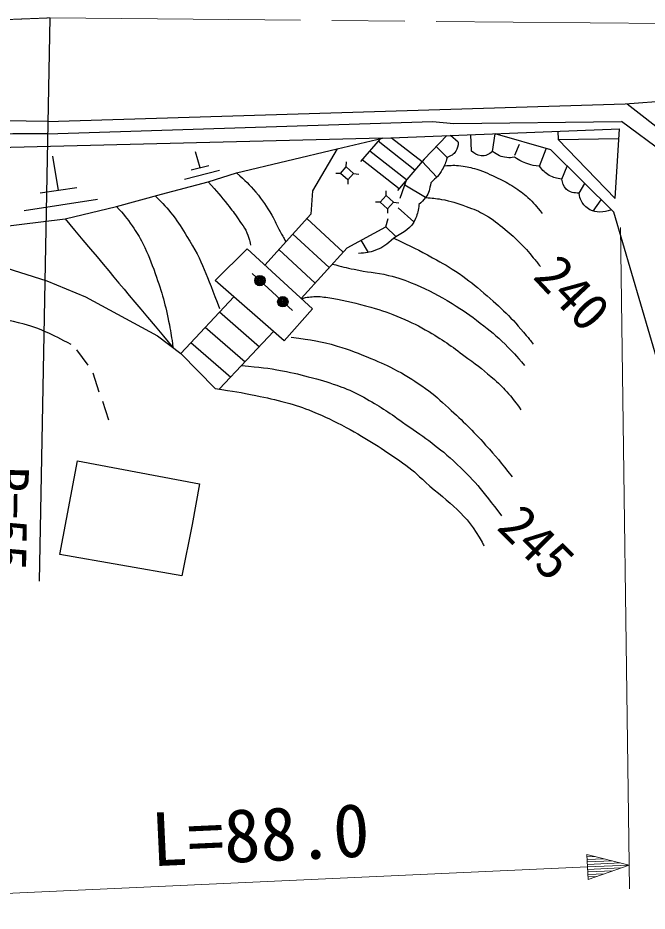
# Model space of a CAD drawing. Units: millimetres, scale not verified. Extents: x 40000 to 680000, y 20000 to 380000.
# Drawn here: x 137082 to 167238, y 245952 to 288743 of the extents above; entities that cross this region are included whole.
import ezdxf
from ezdxf.enums import TextEntityAlignment as Align

# ---------------------------------------------------------------- set-up
doc = ezdxf.new("R2010")
doc.units = ezdxf.units.MM
doc.header["$LTSCALE"] = 1000
doc.header["$PDMODE"] = 32
doc.header["$PDSIZE"] = 500
doc.linetypes.add('CHAIN', pattern=[18.5, 12, -1.5, 3.5, -1.5])
for name, color, linetype, lineweight in [('M-BGD', 7, 'Continuous', 25), ('M-BMK', 2, 'CHAIN', 13), ('M-BMK-SRVR', 3, 'Continuous', 25), ('M-STR-HTXT', 7, 'Continuous', 13)]:
    doc.layers.add(name, color=color, linetype=linetype, lineweight=lineweight)
doc.styles.add('ＭＳ ゴシック', font='')
doc.styles.get('ＭＳ ゴシック').set_extended_font_data('MS Gothic')

msp = doc.modelspace()

# ---------------------------------------------------------------- linework, layer by layer
at = {"layer": 'M-BGD'}
for p, q in [((138499, 283775), (166185, 284621)), ((166287, 284629), (168778, 282672)), ((168036, 282277), (166015, 283775)), ((154552, 282980), (165911, 283432)), ((162950, 283314), (162971, 282914)), ((165708, 280095), (165911, 283432)), ((154552, 282980), (134506, 282485)), ((152387, 282464), (154552, 282980)), ((154436, 282952), (153501, 281855)), ((154992, 282997), (156449, 281859)), ((156546, 281974), (157638, 283103)), ((158183, 282781), (157821, 283110)), ((158818, 282361), (158795, 283149)), ((159824, 282335), (159948, 283195)), ((162628, 282424), (159948, 283195)), ((162971, 282914), (165883, 282968)), ((162971, 282914), (165708, 280095)), ((147558, 281319), (152387, 282464)), ((152387, 282464), (151194, 280450)), ((154345, 282846), (156112, 281464)), ((157651, 282056), (157132, 282579)), ((160895, 282161), (161128, 282699)), ((162080, 281635), (162400, 282466)), ((165636, 279438), (162628, 282424)), ((139033, 280473), (138753, 282114)), ((145814, 281551), (145598, 282331)), ((153946, 282377), (155713, 280995)), ((146234, 281659), (145394, 281443)), ((152535, 281288), (152815, 281603)), ((152815, 281603), (152825, 281843)), ((152815, 281603), (153168, 281294)), ((153585, 281953), (155352, 280571)), ((156546, 281974), (155269, 280474)), ((156449, 281859), (157159, 281115)), ((163148, 281023), (163411, 281646)), ((146740, 281431), (145060, 280999)), ((146203, 280896), (147558, 281319)), ((152535, 281288), (152312, 281288)), ((152887, 280979), (152535, 281288)), ((153168, 281294), (152887, 280979)), ((153168, 281294), (153425, 281257)), ((143961, 280295), (146203, 280896)), ((152887, 280979), (152889, 280770)), ((155713, 280995), (155388, 280083)), ((156617, 280134), (155621, 280736)), ((163976, 280344), (164249, 280815)), ((139915, 280608), (138152, 280339)), ((141801, 279711), (143961, 280295)), ((151194, 280450), (151117, 279336)), ((154726, 280228), (154732, 280465)), ((140904, 280037), (137378, 279499)), ((154442, 279910), (154219, 279909)), ((154442, 279910), (154726, 280228)), ((154794, 279600), (154442, 279910)), ((154726, 280228), (155075, 279915)), ((155075, 279915), (154794, 279600)), ((155075, 279915), (155332, 279878)), ((164657, 279484), (165037, 280033)), ((139345, 279118), (141801, 279711)), ((154794, 279600), (154796, 279392)), ((156058, 278979), (155312, 279650)), ((168280, 270414), (165636, 279438)), ((128371, 277785), (139345, 279118)), ((148911, 276902), (151117, 279336)), ((152672, 277520), (150925, 279125)), ((154714, 278736), (154823, 279132)), ((152864, 277731), (154714, 278736)), ((155188, 278266), (154714, 278736)), ((152001, 276779), (150254, 278384)), ((150658, 275297), (152864, 277731)), ((153881, 277505), (153535, 278096)), ((151329, 276038), (149582, 277643)), ((136181, 276857), (138473, 276148)), ((150239, 274719), (148305, 276505)), ((138473, 276148), (140331, 275372)), ((140331, 275372), (143778, 273508)), ((147427, 275383), (144888, 272671)), ((146744, 274653), (148654, 272988)), ((146060, 273923), (147971, 272258)), ((143778, 273508), (144888, 272671)), ((149337, 273718), (146751, 270966)), ((145377, 273193), (147287, 271528)), ((139892, 272844), (140442, 272101)), ((144888, 272671), (146542, 270990)), ((140669, 271735), (140966, 270834)), ((141138, 270388), (141426, 269488))]:
    msp.add_line(p, q, dxfattribs=at)
for points in [[(166185, 284621), (168301, 284791), (171519, 284875), (179816, 284706), (190230, 284367)], [(138499, 283182), (156956, 283775), (157972, 283690), (166015, 283775)]]:
    msp.add_lwpolyline(points, dxfattribs=at)
for points in [[(146542, 276155), (148066, 277679), (151199, 274800), (149844, 273276)], [(144933, 262015), (139091, 263031), (139938, 267519), (145780, 266418), (145441, 264471)]]:
    msp.add_lwpolyline(points, close=True, dxfattribs=at)
for centre, radius in [((148680, 276159), 250), ((148680, 276159), 200), ((148680, 276159), 150), ((148680, 276159), 100), ((148680, 276159), 50), ((148680, 276159), 20), ((149779, 275144), 250), ((149779, 275144), 200), ((149779, 275144), 150), ((149779, 275144), 100), ((149779, 275144), 50), ((149779, 275144), 20)]:
    msp.add_circle(centre, radius, dxfattribs=at)
for centre, radius, start, end in [((136755, 234482), 49324, 87.9737, 125.5126), ((137731, 243440), 39750, 88.893, 98.4426)]:
    msp.add_arc(centre, radius, start, end, dxfattribs=at)
for points, knots in [([(158183, 282781), (158173, 282603), (158161, 282500), (158069, 282354), (157962, 282184), (157841, 282139), (157651, 282056)], [0, 0, 0, 0, 1, 1, 1, 2, 2, 2, 2]), ([(157651, 282056), (157575, 281789), (157538, 281688), (157418, 281474), (157260, 281192), (157143, 281098), (156876, 280848)], [0, 0, 0, 0, 1, 1, 1, 2, 2, 2, 2]), ([(159824, 282335), (159636, 282209), (159506, 282113), (159280, 282134), (159080, 282152), (158973, 282232), (158818, 282361)], [0, 0, 0, 0, 1, 1, 1, 2, 2, 2, 2]), ([(160880, 282068), (160722, 282039), (160653, 282041), (160508, 282052), (160220, 282074), (160099, 282174), (159824, 282335)], [0, 0, 0, 0, 1, 1, 1, 2, 2, 2, 2]), ([(162080, 281635), (161822, 281663), (161728, 281679), (161513, 281747), (161249, 281832), (161151, 281900), (160880, 282068)], [0, 0, 0, 0, 1, 1, 1, 2, 2, 2, 2]), ([(157513, 281655), (157876, 281682), (158001, 281692), (158311, 281658), (158614, 281625), (158781, 281579), (159073, 281489), (159483, 281362), (159701, 281251), (160089, 281065), (160396, 280919), (160565, 280828), (160851, 280642), (161128, 280462), (161281, 280354), (161528, 280134), (161825, 279869), (161918, 279741), (162205, 279372)], [0, 0, 0, 0, 1, 1, 1, 2, 2, 2, 3, 3, 3, 4, 4, 4, 5, 5, 5, 6, 6, 6, 6]), ([(163148, 281023), (162885, 281059), (162762, 281077), (162550, 281196), (162330, 281318), (162251, 281421), (162080, 281635)], [0, 0, 0, 0, 1, 1, 1, 2, 2, 2, 2]), ([(147558, 281319), (148012, 280915), (148159, 280783), (148489, 280388), (148825, 279987), (148987, 279738), (149251, 279287), (149422, 278996), (149481, 278812), (149644, 278516), (149752, 278319), (149788, 278255), (149929, 278017)], [0, 0, 0, 0, 1, 1, 1, 2, 2, 2, 3, 3, 3, 4, 4, 4, 4]), ([(146203, 280896), (146659, 280378), (146789, 280240), (147135, 279795), (147338, 279534), (147456, 279391), (147643, 279118), (147876, 278776), (148030, 278583), (148151, 278187), (148190, 278056), (148210, 278004), (148235, 277848)], [0, 0, 0, 0, 1, 1, 1, 2, 2, 2, 3, 3, 3, 4, 4, 4, 4]), ([(156876, 280848), (156805, 280527), (156792, 280374), (156617, 280134), (156511, 279988), (156453, 279926), (156298, 279800)], [0, 0, 0, 0, 1, 1, 1, 2, 2, 2, 2]), ([(163976, 280344), (163728, 280360), (163540, 280360), (163365, 280538), (163219, 280686), (163185, 280820), (163148, 281023)], [0, 0, 0, 0, 1, 1, 1, 2, 2, 2, 2]), ([(164490, 279547), (164295, 279697), (164188, 279761), (164088, 279964), (164019, 280103), (163999, 280178), (163976, 280344)], [0, 0, 0, 0, 1, 1, 1, 2, 2, 2, 2]), ([(143663, 280219), (144078, 279804), (144208, 279675), (144510, 279287), (144803, 278911), (144936, 278676), (145187, 278271), (145966, 277018), (146105, 276460), (146740, 274827)], [0, 0, 0, 0, 1, 1, 1, 2, 2, 2, 3, 3, 3, 3]), ([(156617, 280134), (156972, 280114), (157084, 280099), (157379, 280049), (157854, 279970), (158111, 279871), (158565, 279711), (158941, 279578), (159152, 279491), (159496, 279287), (159883, 279058), (160081, 278896), (160427, 278610), (161004, 278133), (161303, 277830), (161782, 277255), (161918, 277093), (161968, 277037), (162121, 276832)], [0, 0, 0, 0, 1, 1, 1, 2, 2, 2, 3, 3, 3, 4, 4, 4, 5, 5, 5, 6, 6, 6, 6]), ([(141801, 279711), (142176, 279293), (142297, 279167), (142563, 278779), (142781, 278461), (142899, 278278), (143071, 277933), (143341, 277388), (143464, 277068), (143663, 276493), (143990, 275554), (144159, 275016), (144341, 274038), (144419, 273617), (144450, 273467), (144512, 272955)], [0, 0, 0, 0, 1, 1, 1, 2, 2, 2, 3, 3, 3, 4, 4, 4, 5, 5, 5, 5]), ([(156298, 279800), (156285, 279521), (156245, 279384), (156144, 279139), (155934, 278626), (155590, 278493), (155093, 278187)], [0, 0, 0, 0, 1, 1, 1, 2, 2, 2, 2]), ([(165527, 279547), (165294, 279472), (165194, 279435), (164975, 279442), (164781, 279449), (164694, 279476), (164490, 279547)], [0, 0, 0, 0, 1, 1, 1, 2, 2, 2, 2]), ([(155093, 278187), (154749, 277889), (154604, 277744), (154217, 277607), (153914, 277499), (153763, 277480), (153407, 277463)], [0, 0, 0, 0, 1, 1, 1, 2, 2, 2, 2]), ([(155093, 278187), (155991, 277765), (156247, 277654), (156956, 277255), (157460, 276972), (157751, 276823), (158226, 276493), (158710, 276157), (158964, 275945), (159411, 275562), (160263, 274831), (160729, 274396), (161443, 273530), (161578, 273367), (161630, 273312), (161782, 273107)], [0, 0, 0, 0, 1, 1, 1, 2, 2, 2, 3, 3, 3, 4, 4, 4, 5, 5, 5, 5]), ([(152157, 276951), (152651, 276819), (152789, 276787), (153197, 276697), (153833, 276556), (154205, 276557), (154839, 276409), (155348, 276290), (155626, 276185), (156109, 275985), (156834, 275686), (157213, 275455), (157887, 275054), (158439, 274726), (158735, 274517), (159242, 274123), (159723, 273748), (159992, 273533), (160427, 273107), (160812, 272730), (160940, 272584), (161359, 272091)], [0, 0, 0, 0, 1, 1, 1, 2, 2, 2, 3, 3, 3, 4, 4, 4, 5, 5, 5, 6, 6, 6, 7, 7, 7, 7]), ([(139632, 273091), (138640, 273607), (138303, 273801), (137384, 274067), (136635, 274283), (136187, 274288), (135423, 274443), (134096, 274713), (133380, 275029), (132034, 275178), (130773, 275318), (130277, 275304), (128786, 275239)], [0, 0, 0, 0, 1, 1, 1, 2, 2, 2, 3, 3, 3, 4, 4, 4, 4]), ([(150658, 275297), (150975, 275365), (151088, 275387), (151368, 275393), (151667, 275398), (151835, 275357), (152130, 275308), (152866, 275186), (153273, 275083), (153993, 274885), (154567, 274726), (154883, 274608), (155432, 274377), (155977, 274147), (156275, 273995), (156787, 273699), (157549, 273259), (157942, 272954), (158649, 272429), (159160, 272051), (159448, 271839), (159919, 271413), (160197, 271162), (160349, 271016), (160597, 270736), (160846, 270453), (160926, 270342), (161189, 269974)], [0, 0, 0, 0, 1, 1, 1, 2, 2, 2, 3, 3, 3, 4, 4, 4, 5, 5, 5, 6, 6, 6, 7, 7, 7, 8, 8, 8, 9, 9, 9, 9]), ([(150183, 273445), (151213, 273302), (151545, 273271), (152384, 273022), (153026, 272831), (153375, 272688), (153993, 272429), (154498, 272218), (154780, 272095), (155263, 271837), (155813, 271542), (156108, 271351), (156617, 270990), (157077, 270664), (157302, 270438), (157718, 270059), (158444, 269397), (158840, 269012), (159496, 268281), (160014, 267704), (160185, 267496), (160766, 266757)], [0, 0, 0, 0, 1, 1, 1, 2, 2, 2, 3, 3, 3, 4, 4, 4, 5, 5, 5, 6, 6, 6, 7, 7, 7, 7]), ([(147812, 272091), (148735, 272001), (149006, 271983), (149759, 271837), (150326, 271727), (150642, 271653), (151199, 271498), (151733, 271349), (152034, 271269), (152553, 271075), (152997, 270909), (153239, 270795), (153654, 270567), (154410, 270151), (154814, 269881), (155517, 269381), (156495, 268686), (157073, 268328), (157959, 267518), (158964, 266598), (159281, 266163), (160258, 264894)], [0, 0, 0, 0, 1, 1, 1, 2, 2, 2, 3, 3, 3, 4, 4, 4, 5, 5, 5, 6, 6, 6, 7, 7, 7, 7]), ([(146542, 270990), (147477, 270846), (147734, 270811), (148489, 270651), (149054, 270532), (149373, 270470), (149929, 270313), (150432, 270170), (150715, 270088), (151199, 269889), (151842, 269625), (152195, 269457), (152807, 269127), (153906, 268535), (154489, 268142), (155517, 267434), (155980, 267114), (156197, 266878), (156617, 266503), (157769, 265474), (158607, 264990), (159327, 263624), (159361, 263559), (159381, 263534), (159411, 263455)], [0, 0, 0, 0, 1, 1, 1, 2, 2, 2, 3, 3, 3, 4, 4, 4, 5, 5, 5, 6, 6, 6, 7, 7, 7, 8, 8, 8, 8])]:
    msp.add_open_spline(points, degree=3, knots=knots, dxfattribs=at)
msp.add_open_spline([(139345, 279118), (141928, 276036), (141928, 276036), (144512, 272955)], degree=3, dxfattribs=at)
for p in [(148680, 276159), (149779, 275144)]:
    msp.add_point(p, dxfattribs=at)
at = {"layer": 'M-BMK'}
msp.add_line((138622, 288743), (169256, 288464), dxfattribs=at)
msp.add_open_spline([(138622, 288743), (134059, 288551), (132645, 288595), (128892, 287911), (126826, 287534), (125657, 287341), (123647, 286735), (120260, 285714), (118334, 285176), (115095, 283754), (112798, 282746), (111497, 282182), (109343, 280894), (106359, 279110), (104696, 278074), (101933, 275963), (100205, 274644), (99269, 273852), (97706, 272341), (96259, 270941), (95483, 270111), (94221, 268541), (92198, 266023), (91130, 264544), (89451, 261784), (87763, 259008), (87262, 257925), (85628, 254397)], degree=3, knots=[0, 0, 0, 0, 1, 1, 1, 2, 2, 2, 3, 3, 3, 4, 4, 4, 5, 5, 5, 6, 6, 6, 7, 7, 7, 8, 8, 8, 9, 9, 9, 9], dxfattribs=at)
at = {"layer": 'M-BMK-SRVR'}
msp.add_line((138121, 261753), (138622, 288743), dxfattribs=at)
at = {"layer": 'M-STR-HTXT'}
for p, q in [((166394, 247023), (165959, 278708)), ((166378, 248158), (164353, 248667)), ((164353, 248667), (164408, 247468)), ((164758, 248565), (164359, 248547)), ((164364, 248427), (165163, 248463)), ((165568, 248362), (164370, 248307)), ((164375, 248187), (165973, 248260)), ((164381, 248067), (118054, 245952)), ((166378, 248158), (164381, 248067)), ((164386, 247947), (165984, 248020)), ((165590, 247882), (164392, 247828)), ((166378, 248158), (164408, 247468)), ((164397, 247708), (165196, 247744)), ((164802, 247606), (164402, 247588))]:
    msp.add_line(p, q, dxfattribs=at)

# ---------------------------------------------------------------- texts
at = {"layer": 'M-BGD', "style": 'ＭＳ ゴシック'}
for s, rotation, p in [('240', 313.213, (161316, 275930)), ('245', 315.123, (159591, 263894))]:
    msp.add_text(s, height=1833, rotation=rotation, dxfattribs=at).set_placement(p, align=Align.BOTTOM_LEFT)
at = {"layer": 'M-BMK-SRVR', "style": 'ＭＳ ゴシック'}
msp.add_text('R=55', height=1833, rotation=268.936, dxfattribs=at).set_placement((136699, 267255), align=Align.MIDDLE_LEFT)
at = {"layer": 'M-STR-HTXT', "style": 'ＭＳ ゴシック'}
msp.add_text('L=88.0', height=2566, rotation=2.615, dxfattribs=at).set_placement((143556, 247331), align=Align.BOTTOM_LEFT)

doc.saveas('drawing.dxf')
